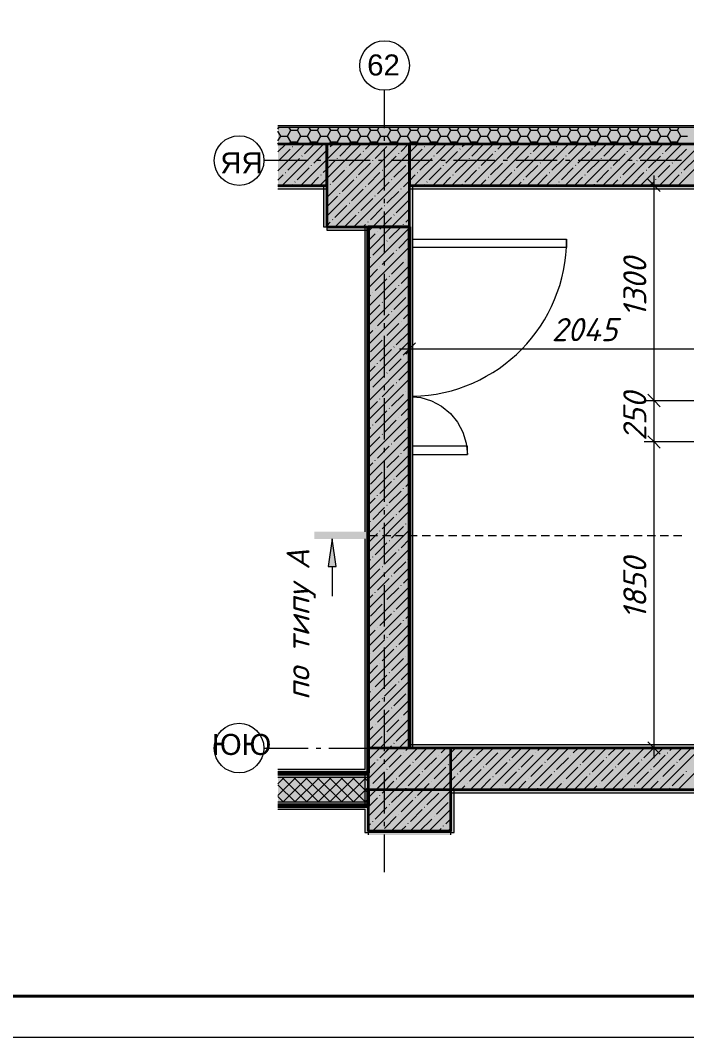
# Model space of a CAD drawing. Header units: millimetres. Extents: x -81576 to 1046824, y -248937 to 691537.
# Drawn here: x -43890 to -35833, y 605295 to 617590 of the extents above; entities that cross this region are included whole.
import ezdxf

# ---------------------------------------------------------------- set-up
doc = ezdxf.new("R2010")
doc.units = ezdxf.units.MM
doc.layers.add('PDF _Геометрия', color=7, linetype='Continuous', true_color=0x1d1d1d)
doc.layers.add('PDF _Сплошная заливка', color=7, linetype='Continuous', true_color=0xffffff)
doc.layers.add('PDF _Текст', color=7, linetype='Continuous')
doc.styles.add('PDF ArialMT', font='arial.ttf')
doc.styles.add('PDF ISOCPEUR Italic', font='isocpeui.ttf')

msp = doc.modelspace()

# ---------------------------------------------------------------- hatches: boundary and pattern name
at = {"layer": 'PDF _Сплошная заливка', "true_color": 0x636466, "transparency": 33554559}
for points in [[(-40775.3, 616099.3), (-23681.3, 616099.3), (-23681.5, 616299.3), (-40775.3, 616299.3), (-40775.3, 616115.8)], [(-26949.5, 616095.3), (-23685.3, 616095.3), (-23685.3, 616099.3), (-40775.3, 616099.3), (-40775.3, 616095.3), (-27185.3, 616095.3)], [(-39685.3, 615094.6), (-39185.3, 615094.6), (-39185.3, 616094.6), (-40185.3, 616094.6), (-40185.3, 615094.6)], [(-39145.6, 608834.6), (-39145.3, 608834.6), (-39145.3, 615554.6), (-39185.3, 615554.6), (-39185.3, 608834.6)], [(-39685.3, 608494.6), (-39185.3, 608794.6), (-39185.3, 615094.6), (-39685.3, 615094.6), (-39685.3, 611322)], [(-39708.3, 611322), (-39685.3, 611322), (-39685.3, 611408.7), (-40335.3, 611408.7), (-40335.3, 611322), (-39725.3, 611322)], [(-39185.3, 607794.6), (-38685.3, 607794.6), (-38685.3, 608294.6), (-39185.3, 608294.6), (-39185.3, 608794.6), (-39685.3, 608494.6), (-39685.3, 607794.6)], [(-24685.3, 608794.6), (-24185.3, 608794.6), (-24185.3, 608834.6), (-39185.3, 608834.6), (-39185.3, 608794.6), (-26949.5, 608794.6)], [(-31558.1, 608294.6), (-24685.3, 608294.6), (-24685.3, 608794.6), (-39185.3, 608794.6), (-39185.3, 608294.6), (-36166.7, 608294.6)], [(-39725.3, 608444.6), (-39685.3, 608444.6), (-39685.3, 608469.6), (-40775.3, 608469.6), (-40775.3, 608444.6)], [(-24685.3, 608254.6), (-24685.3, 608294.6), (-38685.3, 608294.6), (-38685.3, 608254.6), (-26949.5, 608254.6)], [(-39685.3, 608119.6), (-39685.3, 608144.6), (-40775.3, 608144.6), (-40775.3, 608119.6), (-39725.3, 608119.6)], [(-39685.3, 608094.6), (-39685.3, 608119.6), (-40775.3, 608119.6), (-40775.3, 608094.6), (-39725.3, 608094.6)], [(-39185.3, 607746), (-38685.3, 607746), (-38685.3, 607774.6), (-39685.3, 607774.6), (-39685.3, 607746)]]:
    msp.add_hatch(color=251, dxfattribs=at).paths.add_polyline_path(points)
h = msp.add_hatch(color=251, dxfattribs=at)
h.paths.add_polyline_path([(-24224, 615554.6), (-24185.3, 615554.6), (-24185.3, 615594.6), (-27785.3, 615594.6), (-27785.3, 615554.6), (-24225.3, 615554.6)], flags=0)
h.paths.add_polyline_path([(-39185.3, 615554.6), (-28341.8, 615554.6), (-28360.4, 615594.6), (-39185.3, 615594.6)], flags=0)
h = msp.add_hatch(color=251, dxfattribs=at)
h.paths.add_polyline_path([(-39685.3, 607774.6), (-39685.3, 608094.6), (-39725.3, 608094.6), (-39725.3, 607774.6)], flags=0)
h.paths.add_polyline_path([(-39685.3, 608494.6), (-39685.3, 611322), (-39725.3, 611322), (-39725.3, 608494.6)], flags=0)
h.paths.add_polyline_path([(-39685.3, 611408.7), (-39685.3, 615094.6), (-39725.3, 615094.6), (-39725.3, 611408.7), (-39707.8, 611408.7)], flags=0)

# ---------------------------------------------------------------- linework, layer by layer
at = {"layer": 'PDF _Геометрия', "color": 7, "lineweight": 20}
msp.add_lwpolyline([(38489.1, 689395.2), (38489.1, 605295.1), (-80411, 605295.1), (-80411, 689395.2)], close=True, dxfattribs=at)
at = {"layer": 'PDF _Геометрия', "color": 7, "lineweight": 40}
msp.add_lwpolyline([(37989.1, 688895.2), (37989.1, 605795.1), (-78411, 605795.1), (-78411, 688895.2)], close=True, dxfattribs=at)
at = {"layer": 'PDF _Геометрия', "color": 7, "lineweight": 9}
for points in [[(-39485.3, 616287), (-39485.3, 616744.5)], [(-39485.3, 616134.1), (-39485.3, 616187)], [(-40775.3, 616099.3), (-23685.3, 616099.3), (-23681.3, 616099.3), (-23681.3, 611408.7)], [(-40775.3, 616095.3), (-23685.3, 616095.3), (-23685.3, 611408.7)], [(-39485.3, 615534.1), (-39485.3, 616034.1)], [(-40411.3, 615895.3), (-40945.8, 615895.3)], [(-40258.4, 615895.3), (-40311.3, 615895.3)], [(-39658.4, 615895.3), (-40158.4, 615895.3)], [(-39505.5, 615895.3), (-39558.4, 615895.3)], [(-38905.5, 615895.3), (-39405.5, 615895.3)], [(-38752.6, 615895.3), (-38805.5, 615895.3)], [(-38152.6, 615895.3), (-38652.6, 615895.3)], [(-37999.6, 615895.3), (-38052.6, 615895.3)], [(-37399.6, 615895.3), (-37899.6, 615895.3)], [(-37246.7, 615895.3), (-37299.6, 615895.3)], [(-36646.7, 615895.3), (-37146.7, 615895.3)], [(-36493.8, 615895.3), (-36546.7, 615895.3)], [(-35893.8, 615895.3), (-36393.8, 615895.3)], [(-36227.5, 608674.6), (-36227.5, 612495.3), (-36227.5, 612995.3), (-36227.5, 615714.6)], [(-36333.6, 615594.6), (-36227.5, 615594.6), (-36107.5, 615594.6)], [(-39485.3, 615381.2), (-39485.3, 615434.1)], [(-39485.3, 614781.2), (-39485.3, 615281.2)], [(-39485.3, 614628.3), (-39485.3, 614681.2)], [(-39485.3, 614028.3), (-39485.3, 614528.3)], [(-39485.3, 613875.4), (-39485.3, 613928.3)], [(-39485.3, 613275.4), (-39485.3, 613775.4)], [(-39185.3, 613725.6), (-39185.3, 613619.5), (-39185.3, 613499.5)], [(-36347.5, 612995.3), (-36227.5, 612995.3), (-35095.3, 612995.3), (-35095.3, 613619.5), (-35095.3, 613739.5)], [(-39305.3, 613619.5), (-35095.3, 613619.5), (-27165.3, 613619.5), (-24065.3, 613619.5)], [(-39485.3, 613122.4), (-39485.3, 613175.4)], [(-39145.3, 613040.6), (-39048.8, 613031.1), (-38917.4, 612991.3), (-38796.4, 612926.6), (-38690.4, 612839.6), (-38603.3, 612733.5), (-38538.6, 612612.5), (-38498.8, 612481.1), (-38485.3, 612344.6)], [(-39485.3, 612522.4), (-39485.3, 613022.4)], [(-39485.3, 612369.5), (-39485.3, 612422.4)], [(-35095.3, 612495.3), (-36227.5, 612495.3), (-36347.5, 612495.3)], [(-39485.3, 611769.5), (-39485.3, 612269.5)], [(-39485.3, 611616.6), (-39485.3, 611669.5)], [(-39485.3, 611016.6), (-39485.3, 611516.6)], [(-40119.5, 610988.4), (-40119.5, 610632.1)], [(-39485.3, 610863.7), (-39485.3, 610916.6)], [(-39485.3, 610263.7), (-39485.3, 610763.7)], [(-39485.3, 610110.8), (-39485.3, 610163.7)], [(-39485.3, 609510.8), (-39485.3, 610010.8)], [(-39485.3, 609357.9), (-39485.3, 609410.8)], [(-39485.3, 608757.9), (-39485.3, 609257.9)], [(-40945.8, 608794.6), (-40411.3, 608794.6)], [(-40311.3, 608794.6), (-40258.4, 608794.6)], [(-40158.4, 608794.6), (-39658.4, 608794.6)], [(-39558.4, 608794.6), (-39505.5, 608794.6)], [(-39405.5, 608794.6), (-38905.5, 608794.6)], [(-38805.5, 608794.6), (-38752.6, 608794.6)], [(-38652.6, 608794.6), (-38152.6, 608794.6)], [(-38052.6, 608794.6), (-37999.6, 608794.6)], [(-37899.6, 608794.6), (-37399.6, 608794.6)], [(-37299.6, 608794.6), (-37246.7, 608794.6)], [(-37146.7, 608794.6), (-36646.7, 608794.6)], [(-36546.7, 608794.6), (-36493.8, 608794.6)], [(-36393.8, 608794.6), (-35893.8, 608794.6)], [(-36333.6, 608794.6), (-36227.5, 608794.6), (-36107.5, 608794.6)], [(-39485.3, 608604.9), (-39485.3, 608657.9)], [(-40775.3, 608469.6), (-39685.3, 608469.6), (-39685.3, 608494.6)], [(-39485.3, 608004.9), (-39485.3, 608504.9)], [(-40775.3, 608444.6), (-39685.3, 608444.6), (-39685.3, 608469.6)], [(-39685.3, 608294.6), (-39685.3, 608444.6)], [(-40775.3, 608144.6), (-39685.3, 608144.6)], [(-40775.3, 608119.6), (-39685.3, 608119.6)], [(-39485.3, 607852), (-39485.3, 607904.9)], [(-39485.3, 607294.5), (-39485.3, 607752)]]:
    msp.add_lwpolyline(points, dxfattribs=at)
at = {"layer": 'PDF _Геометрия', "color": 7, "lineweight": 15}
for points in [[(-23465.3, 611408.7), (-23465.3, 616315.3), (-23481.3, 616315.3), (-23681.3, 616315.3), (-23685.3, 616315.3), (-40775.3, 616315.3)], [(-40775.3, 616299.3), (-23685.3, 616299.3), (-23681.3, 616299.3), (-23481.3, 616299.3), (-23481.3, 611408.7)], [(-40775.3, 615555.3), (-40185.3, 615555.3), (-40185.3, 615595.3), (-40775.3, 615595.3)], [(-27785.3, 615554.6), (-24185.3, 615554.6), (-24185.3, 615594.6), (-39185.3, 615594.6), (-39185.3, 615554.6), (-28341.8, 615554.6)], [(-39185.3, 608794.6), (-39145.3, 608794.6), (-39145.3, 615594.6), (-39185.3, 615594.6), (-39185.3, 615094.6)], [(-39685.3, 615094.6), (-39725.3, 615094.6), (-39725.3, 611408.7)], [(-39145.3, 614944.6), (-37285.3, 614944.6), (-37285.3, 614844.6), (-39145.3, 614844.6)], [(-39145.3, 612344.6), (-38485.3, 612344.6), (-38485.3, 612444.6), (-39145.3, 612444.6)], [(-39725.3, 611322), (-39725.3, 608534.6), (-40775.3, 608534.6)], [(-40775.3, 608494.6), (-39725.3, 608494.6), (-39725.3, 608094.6), (-40775.3, 608094.6)], [(-40775.3, 608054.6), (-39725.3, 608054.6), (-39725.3, 607774.6), (-39685.3, 607774.6), (-39685.3, 608294.6)], [(-38685.3, 607746), (-38685.3, 607774.6), (-39685.3, 607774.6), (-39685.3, 607746)]]:
    msp.add_lwpolyline(points, dxfattribs=at)
at = {"layer": 'PDF _Геометрия', "color": 250, "lineweight": 9, "true_color": 0x2c2c2c}
for points in [[(-40775.3, 616274.2), (-40760.8, 616299.3)], [(-40742.2, 616191.9), (-40775.3, 616249.3)], [(-40661.5, 616191.9), (-40621.2, 616261.8)], [(-40621.2, 616261.7), (-40642.9, 616299.3)], [(-40621.2, 616261.7), (-40540.5, 616261.7)], [(-40540.6, 616261.8), (-40518.9, 616299.3)], [(-40500.3, 616191.9), (-40540.6, 616261.7)], [(-40419.6, 616191.9), (-40379.3, 616261.8)], [(-40379.3, 616261.7), (-40401, 616299.3)], [(-40379.2, 616261.7), (-40298.6, 616261.7)], [(-40258.3, 616191.9), (-40298.7, 616261.7)], [(-40298.6, 616261.8), (-40277, 616299.3)], [(-40177.7, 616191.9), (-40137.3, 616261.8)], [(-40137.4, 616261.7), (-40159, 616299.3)], [(-40137.3, 616261.7), (-40056.7, 616261.7)], [(-40056.7, 616261.8), (-40035, 616299.3)], [(-40016.4, 616191.9), (-40056.7, 616261.7)], [(-39935.7, 616191.9), (-39895.4, 616261.8)], [(-39895.4, 616261.7), (-39917.1, 616299.3)], [(-39895.4, 616261.7), (-39814.7, 616261.7)], [(-39774.5, 616191.9), (-39814.8, 616261.7)], [(-39814.7, 616261.8), (-39793.1, 616299.3)], [(-39693.8, 616191.9), (-39653.5, 616261.8)], [(-39653.5, 616261.7), (-39675.2, 616299.3)], [(-39653.4, 616261.7), (-39572.8, 616261.7)], [(-39572.8, 616261.8), (-39551.2, 616299.3)], [(-39532.5, 616191.9), (-39572.8, 616261.7)], [(-39451.8, 616191.9), (-39411.5, 616261.8)], [(-39411.6, 616261.7), (-39433.2, 616299.3)], [(-39411.5, 616261.7), (-39330.9, 616261.7)], [(-39330.9, 616261.8), (-39309.2, 616299.3)], [(-39290.6, 616191.9), (-39330.9, 616261.7)], [(-39209.9, 616191.9), (-39169.6, 616261.8)], [(-39169.6, 616261.7), (-39191.3, 616299.3)], [(-39169.6, 616261.7), (-39088.9, 616261.7)], [(-39048.7, 616191.9), (-39089, 616261.7)], [(-39088.9, 616261.8), (-39067.3, 616299.3)], [(-38968, 616191.9), (-38927.7, 616261.8)], [(-38927.7, 616261.7), (-38949.4, 616299.3)], [(-38927.6, 616261.7), (-38847, 616261.7)], [(-38847, 616261.8), (-38825.3, 616299.3)], [(-38806.7, 616191.9), (-38847, 616261.7)], [(-38726, 616191.9), (-38685.7, 616261.8)], [(-38685.8, 616261.7), (-38707.4, 616299.3)], [(-38685.7, 616261.7), (-38605.1, 616261.7)], [(-38605.1, 616261.8), (-38583.4, 616299.3)], [(-38564.8, 616191.9), (-38605.1, 616261.7)], [(-38484.1, 616191.9), (-38443.8, 616261.8)], [(-38443.8, 616261.7), (-38465.5, 616299.3)], [(-38443.8, 616261.7), (-38363.1, 616261.7)], [(-38322.9, 616191.9), (-38363.2, 616261.7)], [(-38363.1, 616261.8), (-38341.5, 616299.3)], [(-38242.2, 616191.9), (-38201.8, 616261.8)], [(-38201.9, 616261.7), (-38223.6, 616299.3)], [(-38201.8, 616261.7), (-38121.2, 616261.7)], [(-38121.2, 616261.8), (-38099.5, 616299.3)], [(-38080.9, 616191.9), (-38121.2, 616261.7)], [(-38000.2, 616191.9), (-37959.9, 616261.8)], [(-37959.9, 616261.7), (-37981.6, 616299.3)], [(-37959.9, 616261.7), (-37879.3, 616261.7)], [(-37879.3, 616261.8), (-37857.6, 616299.3)], [(-37839, 616191.9), (-37879.3, 616261.7)], [(-37758.3, 616191.9), (-37718, 616261.8)], [(-37718, 616261.7), (-37739.7, 616299.3)], [(-37718, 616261.7), (-37637.3, 616261.7)], [(-37597, 616191.9), (-37637.4, 616261.7)], [(-37637.3, 616261.8), (-37615.7, 616299.3)], [(-37516.4, 616191.9), (-37476, 616261.8)], [(-37476.1, 616261.7), (-37497.8, 616299.3)], [(-37476, 616261.7), (-37395.4, 616261.7)], [(-37395.4, 616261.8), (-37373.7, 616299.3)], [(-37355.1, 616191.9), (-37395.4, 616261.7)], [(-37274.4, 616191.9), (-37234.1, 616261.8)], [(-37234.1, 616261.7), (-37255.8, 616299.3)], [(-37234.1, 616261.7), (-37153.4, 616261.7)], [(-37153.5, 616261.8), (-37131.8, 616299.3)], [(-37113.2, 616191.9), (-37153.5, 616261.7)], [(-37032.5, 616191.9), (-36992.2, 616261.8)], [(-36992.2, 616261.7), (-37013.9, 616299.3)], [(-36992.2, 616261.7), (-36911.5, 616261.7)], [(-36871.2, 616191.9), (-36911.6, 616261.7)], [(-36911.5, 616261.8), (-36889.9, 616299.3)], [(-36790.6, 616191.9), (-36750.2, 616261.8)], [(-36750.3, 616261.7), (-36772, 616299.3)], [(-36750.2, 616261.7), (-36669.6, 616261.7)], [(-36669.6, 616261.8), (-36647.9, 616299.3)], [(-36629.3, 616191.9), (-36669.6, 616261.7)], [(-36548.6, 616191.9), (-36508.3, 616261.8)], [(-36508.3, 616261.7), (-36530, 616299.3)], [(-36508.3, 616261.7), (-36427.6, 616261.7)], [(-36427.7, 616261.8), (-36406, 616299.3)], [(-36387.4, 616191.9), (-36427.7, 616261.7)], [(-36306.7, 616191.9), (-36266.4, 616261.8)], [(-36266.4, 616261.7), (-36288.1, 616299.3)], [(-36266.4, 616261.7), (-36185.7, 616261.7)], [(-36145.4, 616191.9), (-36185.8, 616261.7)], [(-36185.7, 616261.8), (-36164.1, 616299.3)], [(-36064.8, 616191.9), (-36024.4, 616261.8)], [(-36024.5, 616261.7), (-36046.1, 616299.3)], [(-36024.4, 616261.7), (-35943.8, 616261.7)], [(-35943.8, 616261.8), (-35922.1, 616299.3)], [(-35903.5, 616191.9), (-35943.8, 616261.7)], [(-40775.3, 616134.5), (-40742.2, 616191.9)], [(-40769.4, 616099.3), (-40775.3, 616109.6)], [(-40742.2, 616191.9), (-40661.5, 616191.9)], [(-40621.2, 616122), (-40661.6, 616191.9)], [(-40634.4, 616099.3), (-40621.2, 616122.1)], [(-40621.2, 616122), (-40540.5, 616122)], [(-40540.6, 616122.1), (-40500.2, 616191.9)], [(-40527.4, 616099.3), (-40540.6, 616122)], [(-40500.2, 616191.9), (-40419.6, 616191.9)], [(-40379.3, 616122), (-40419.6, 616191.9)], [(-40392.4, 616099.3), (-40379.3, 616122.1)], [(-40379.2, 616122), (-40298.6, 616122)], [(-40285.5, 616099.3), (-40298.7, 616122)], [(-40298.6, 616122.1), (-40258.3, 616191.9)], [(-40258.3, 616191.9), (-40177.6, 616191.9)], [(-40137.4, 616122), (-40177.7, 616191.9)], [(-40150.5, 616099.3), (-40137.3, 616122.1)], [(-40137.3, 616122), (-40056.7, 616122)], [(-40056.7, 616122.1), (-40016.4, 616191.9)], [(-40043.6, 616099.3), (-40056.7, 616122)], [(-40016.3, 616191.9), (-39935.7, 616191.9)], [(-39895.4, 616122), (-39935.8, 616191.9)], [(-39908.6, 616099.3), (-39895.4, 616122.1)], [(-39895.4, 616122), (-39814.7, 616122)], [(-39801.6, 616099.3), (-39814.8, 616122)], [(-39814.7, 616122.1), (-39774.4, 616191.9)], [(-39774.4, 616191.9), (-39693.8, 616191.9)], [(-39653.5, 616122), (-39693.8, 616191.9)], [(-39666.6, 616099.3), (-39653.5, 616122.1)], [(-39653.4, 616122), (-39572.8, 616122)], [(-39572.8, 616122.1), (-39532.5, 616191.9)], [(-39559.7, 616099.3), (-39572.8, 616122)], [(-39532.5, 616191.9), (-39451.8, 616191.9)], [(-39411.6, 616122), (-39451.9, 616191.9)], [(-39424.7, 616099.3), (-39411.5, 616122.1)], [(-39411.5, 616122), (-39330.9, 616122)], [(-39330.9, 616122.1), (-39290.6, 616191.9)], [(-39317.8, 616099.3), (-39330.9, 616122)], [(-39290.5, 616191.9), (-39209.9, 616191.9)], [(-39169.6, 616122), (-39209.9, 616191.9)], [(-39182.8, 616099.3), (-39169.6, 616122.1)], [(-39169.6, 616122), (-39088.9, 616122)], [(-39075.8, 616099.3), (-39089, 616122)], [(-39088.9, 616122.1), (-39048.6, 616191.9)], [(-39048.6, 616191.9), (-38968, 616191.9)], [(-38927.7, 616122), (-38968, 616191.9)], [(-38940.8, 616099.3), (-38927.7, 616122.1)], [(-38927.6, 616122), (-38847, 616122)], [(-38847, 616122.1), (-38806.7, 616191.9)], [(-38833.9, 616099.3), (-38847, 616122)], [(-38806.7, 616191.9), (-38726, 616191.9)], [(-38685.8, 616122), (-38726.1, 616191.9)], [(-38698.9, 616099.3), (-38685.7, 616122.1)], [(-38685.7, 616122), (-38605.1, 616122)], [(-38605.1, 616122.1), (-38564.8, 616191.9)], [(-38592, 616099.3), (-38605.1, 616122)], [(-38564.7, 616191.9), (-38484.1, 616191.9)], [(-38443.8, 616122), (-38484.1, 616191.9)], [(-38456.9, 616099.3), (-38443.8, 616122.1)], [(-38443.8, 616122), (-38363.1, 616122)], [(-38350, 616099.3), (-38363.2, 616122)], [(-38363.1, 616122.1), (-38322.8, 616191.9)], [(-38322.8, 616191.9), (-38242.2, 616191.9)], [(-38201.9, 616122), (-38242.2, 616191.9)], [(-38215, 616099.3), (-38201.8, 616122.1)], [(-38201.8, 616122), (-38121.2, 616122)], [(-38121.2, 616122.1), (-38080.9, 616191.9)], [(-38108.1, 616099.3), (-38121.2, 616122)], [(-38080.9, 616191.9), (-38000.2, 616191.9)], [(-37959.9, 616122), (-38000.3, 616191.9)], [(-37973.1, 616099.3), (-37959.9, 616122.1)], [(-37959.9, 616122), (-37879.3, 616122)], [(-37879.3, 616122.1), (-37838.9, 616191.9)], [(-37866.2, 616099.3), (-37879.3, 616122)], [(-37838.9, 616191.9), (-37758.3, 616191.9)], [(-37718, 616122), (-37758.3, 616191.9)], [(-37731.1, 616099.3), (-37718, 616122.1)], [(-37718, 616122), (-37637.3, 616122)], [(-37624.2, 616099.3), (-37637.4, 616122)], [(-37637.3, 616122.1), (-37597, 616191.9)], [(-37597, 616191.9), (-37516.3, 616191.9)], [(-37476.1, 616122), (-37516.4, 616191.9)], [(-37489.2, 616099.3), (-37476, 616122.1)], [(-37476, 616122), (-37395.4, 616122)], [(-37395.4, 616122.1), (-37355.1, 616191.9)], [(-37382.3, 616099.3), (-37395.4, 616122)], [(-37355.1, 616191.9), (-37274.4, 616191.9)], [(-37234.1, 616122), (-37274.5, 616191.9)], [(-37247.3, 616099.3), (-37234.1, 616122.1)], [(-37234.1, 616122), (-37153.4, 616122)], [(-37153.5, 616122.1), (-37113.1, 616191.9)], [(-37140.4, 616099.3), (-37153.5, 616122)], [(-37113.1, 616191.9), (-37032.5, 616191.9)], [(-36992.2, 616122), (-37032.5, 616191.9)], [(-37005.3, 616099.3), (-36992.2, 616122.1)], [(-36992.2, 616122), (-36911.5, 616122)], [(-36898.4, 616099.3), (-36911.6, 616122)], [(-36911.5, 616122.1), (-36871.2, 616191.9)], [(-36871.2, 616191.9), (-36790.5, 616191.9)], [(-36750.3, 616122), (-36790.6, 616191.9)], [(-36763.4, 616099.3), (-36750.2, 616122.1)], [(-36750.2, 616122), (-36669.6, 616122)], [(-36669.6, 616122.1), (-36629.3, 616191.9)], [(-36656.5, 616099.3), (-36669.6, 616122)], [(-36629.3, 616191.9), (-36548.6, 616191.9)], [(-36508.3, 616122), (-36548.7, 616191.9)], [(-36521.5, 616099.3), (-36508.3, 616122.1)], [(-36508.3, 616122), (-36427.6, 616122)], [(-36427.7, 616122.1), (-36387.3, 616191.9)], [(-36414.5, 616099.3), (-36427.7, 616122)], [(-36387.3, 616191.9), (-36306.7, 616191.9)], [(-36266.4, 616122), (-36306.7, 616191.9)], [(-36279.5, 616099.3), (-36266.4, 616122.1)], [(-36266.4, 616122), (-36185.7, 616122)], [(-36172.6, 616099.3), (-36185.8, 616122)], [(-36185.7, 616122.1), (-36145.4, 616191.9)], [(-36145.4, 616191.9), (-36064.7, 616191.9)], [(-36024.5, 616122), (-36064.8, 616191.9)], [(-36037.6, 616099.3), (-36024.4, 616122.1)], [(-36024.4, 616122), (-35943.8, 616122)], [(-35943.8, 616122.1), (-35903.5, 616191.9)], [(-35930.7, 616099.3), (-35943.8, 616122)], [(-35903.4, 616191.9), (-35822.8, 616191.9)], [(-40775.3, 616001.1), (-40681.1, 616095.3)], [(-40775.3, 615773), (-40453, 616095.3)], [(-40769.8, 615892.6), (-40627.2, 616035.2)], [(-40724.9, 615595.3), (-40224.9, 616095.3)], [(-40598.7, 616063.7), (-40596.3, 616066.1)], [(-40570.2, 616092.2), (-40567.1, 616095.3)], [(-40496.8, 615595.3), (-40185.3, 615906.8), (-39997.5, 616094.6)], [(-40456.1, 615978.1), (-40339, 616095.3)], [(-40342.1, 615864.1), (-40199.5, 616006.7)], [(-40268.7, 615595.3), (-40185.3, 615678.7), (-39769.4, 616094.6)], [(-40185.3, 615450.6), (-39541.3, 616094.6)], [(-40185.3, 615222.5), (-39313.2, 616094.6)], [(-40171, 616035.2), (-40168.6, 616037.5)], [(-40142.5, 616063.7), (-40111.6, 616094.6)], [(-40085.1, 615094.6), (-39185.3, 615994.4), (-39085.1, 616094.6)], [(-40028.4, 615949.6), (-39885.9, 616092.2)], [(-39914.4, 615835.6), (-39771.8, 615978.1)], [(-39857, 615094.6), (-39185.3, 615766.3), (-38857, 616094.6)], [(-39743.3, 616006.7), (-39740.9, 616009)], [(-39714.8, 616035.2), (-39655.4, 616094.6)], [(-39600.7, 615921.1), (-39458.2, 616063.7)], [(-39429.7, 616092.2), (-39427.3, 616094.6)], [(-39315.6, 615978.1), (-39313.3, 615980.5)], [(-39287.1, 616006.7), (-39199.2, 616094.6)], [(-39173.1, 615892.6), (-39030.5, 616035.2)], [(-39128.9, 615594.6), (-38628.9, 616094.6)], [(-39002, 616063.7), (-38999.6, 616066.1)], [(-38973.5, 616092.2), (-38971.1, 616094.6)], [(-38900.8, 615594.6), (-38400.8, 616094.6)], [(-38859.4, 615978.1), (-38743, 616094.6)], [(-38745.4, 615864.1), (-38602.8, 616006.7)], [(-38672.7, 615594.6), (-38172.7, 616094.6)], [(-38574.3, 616035.2), (-38571.9, 616037.5)], [(-38545.8, 616063.7), (-38514.9, 616094.6)], [(-38444.6, 615594.6), (-37944.6, 616094.6)], [(-38431.7, 615949.6), (-38289.2, 616092.2)], [(-38317.7, 615835.6), (-38175.1, 615978.1)], [(-38216.5, 615594.6), (-37716.6, 616094.6)], [(-38146.6, 616006.7), (-38144.3, 616009)], [(-38118.1, 616035.2), (-38058.7, 616094.6)], [(-38004.1, 615921.1), (-37861.5, 616063.7)], [(-37988.5, 615594.6), (-37488.5, 616094.6)], [(-37833, 616092.2), (-37830.6, 616094.6)], [(-37760.4, 615594.6), (-37260.4, 616094.6)], [(-37718.9, 615978.1), (-37716.6, 615980.5)], [(-37690.4, 616006.7), (-37602.5, 616094.6)], [(-37576.4, 615892.6), (-37433.8, 616035.2)], [(-37532.3, 615594.6), (-37032.3, 616094.6)], [(-37405.3, 616063.7), (-37402.9, 616066.1)], [(-37376.8, 616092.2), (-37374.4, 616094.6)], [(-37304.2, 615594.6), (-36804.2, 616094.6)], [(-37262.7, 615978.1), (-37146.3, 616094.6)], [(-37148.7, 615864.1), (-37006.1, 616006.7)], [(-37076.1, 615594.6), (-36576.1, 616094.6)], [(-36977.6, 616035.2), (-36975.2, 616037.5)], [(-36949.1, 616063.7), (-36918.2, 616094.6)], [(-36848, 615594.6), (-36348, 616094.6)], [(-36835.1, 615949.6), (-36692.5, 616092.2)], [(-36721, 615835.6), (-36578.4, 615978.1)], [(-36619.9, 615594.6), (-36119.9, 616094.6)], [(-36549.9, 616006.7), (-36547.6, 616009)], [(-36521.4, 616035.2), (-36462, 616094.6)], [(-36407.4, 615921.1), (-36264.8, 616063.7)], [(-36391.8, 615594.6), (-35891.8, 616094.6)], [(-36236.3, 616092.2), (-36233.9, 616094.6)], [(-36163.7, 615594.6), (-35663.7, 616094.6)], [(-36122.2, 615978.1), (-36119.9, 615980.5)], [(-36093.7, 616006.7), (-36005.8, 616094.6)], [(-35979.7, 615892.6), (-35837.1, 616035.2)], [(-35935.6, 615594.6), (-35435.6, 616094.6)], [(-40655.7, 615778.6), (-40513.1, 615921.1)], [(-40484.6, 615949.6), (-40482.3, 615952)], [(-40228, 615750), (-40185.3, 615792.7), (-40085.5, 615892.6)], [(-40056.9, 615921.1), (-40054.6, 615923.5)], [(-39800.3, 615721.5), (-39657.8, 615864.1)], [(-39629.3, 615892.6), (-39626.9, 615895)], [(-39486.7, 615807.1), (-39344.1, 615949.6)], [(-39201.6, 615864.1), (-39199.2, 615866.5)], [(-39059, 615778.6), (-38916.5, 615921.1)], [(-38887.9, 615949.6), (-38885.6, 615952)], [(-38631.3, 615750), (-38488.8, 615892.6)], [(-38460.3, 615921.1), (-38457.9, 615923.5)], [(-38203.6, 615721.5), (-38061.1, 615864.1)], [(-38032.6, 615892.6), (-38030.2, 615895)], [(-37890, 615807.1), (-37747.4, 615949.6)], [(-37604.9, 615864.1), (-37602.5, 615866.5)], [(-37462.3, 615778.6), (-37319.8, 615921.1)], [(-37291.3, 615949.6), (-37288.9, 615952)], [(-37034.6, 615750), (-36892.1, 615892.6)], [(-36863.6, 615921.1), (-36861.2, 615923.5)], [(-36607, 615721.5), (-36464.4, 615864.1)], [(-36435.9, 615892.6), (-36433.5, 615895)], [(-36293.3, 615807.1), (-36150.8, 615949.6)], [(-36008.2, 615864.1), (-36005.8, 615866.5)], [(-35865.6, 615778.6), (-35723.1, 615921.1)], [(-40684.2, 615750), (-40681.8, 615752.4)], [(-40541.7, 615664.5), (-40399.1, 615807.1)], [(-40370.6, 615835.6), (-40368.2, 615838)], [(-40114, 615636), (-39971.4, 615778.6)], [(-39942.9, 615807.1), (-39940.5, 615809.4)], [(-39686.3, 615607.5), (-39543.7, 615750)], [(-39515.2, 615778.6), (-39512.8, 615780.9)], [(-39372.7, 615693), (-39230.1, 615835.6)], [(-39087.5, 615750), (-39085.2, 615752.4)], [(-38945, 615664.5), (-38802.4, 615807.1)], [(-38773.9, 615835.6), (-38771.5, 615838)], [(-38517.3, 615636), (-38374.7, 615778.6)], [(-38346.2, 615807.1), (-38343.8, 615809.4)], [(-38089.6, 615607.5), (-37947, 615750)], [(-37918.5, 615778.6), (-37916.2, 615780.9)], [(-37776, 615693), (-37633.4, 615835.6)], [(-37490.8, 615750), (-37488.5, 615752.4)], [(-37348.3, 615664.5), (-37205.7, 615807.1)], [(-37177.2, 615835.6), (-37174.8, 615838)], [(-36920.6, 615636), (-36778, 615778.6)], [(-36749.5, 615807.1), (-36747.1, 615809.4)], [(-36492.9, 615607.5), (-36350.3, 615750)], [(-36321.8, 615778.6), (-36319.5, 615780.9)], [(-36179.3, 615693), (-36036.7, 615835.6)], [(-35894.1, 615750), (-35891.8, 615752.4)], [(-40775.3, 615658.9), (-40712.7, 615721.5)], [(-40570.2, 615636), (-40567.8, 615638.4)], [(-40382.8, 615595.3), (-40285, 615693)], [(-40256.5, 615721.5), (-40254.2, 615723.9)], [(-40142.5, 615607.5), (-40140.1, 615609.9)], [(-39999.9, 615522), (-39857.4, 615664.5)], [(-39828.8, 615693), (-39826.5, 615695.4)], [(-39572.2, 615493.4), (-39429.7, 615636)], [(-39401.2, 615664.5), (-39398.8, 615666.9)], [(-39258.6, 615579), (-39185.3, 615652.2), (-39116, 615721.5)], [(-38973.5, 615636), (-38971.1, 615638.4)], [(-38786.8, 615594.6), (-38688.4, 615693)], [(-38659.8, 615721.5), (-38657.5, 615723.9)], [(-38545.8, 615607.5), (-38543.4, 615609.9)], [(-38330.6, 615594.6), (-38260.7, 615664.5)], [(-38232.2, 615693), (-38229.8, 615695.4)], [(-37874.4, 615594.6), (-37833, 615636)], [(-37804.5, 615664.5), (-37802.1, 615666.9)], [(-37646.3, 615594.6), (-37519.3, 615721.5)], [(-37376.8, 615636), (-37374.4, 615638.4)], [(-37190.1, 615594.6), (-37091.7, 615693)], [(-37063.2, 615721.5), (-37060.8, 615723.9)], [(-36949.1, 615607.5), (-36946.7, 615609.9)], [(-36733.9, 615594.6), (-36664, 615664.5)], [(-36635.5, 615693), (-36633.1, 615695.4)], [(-36277.7, 615594.6), (-36236.3, 615636)], [(-36207.8, 615664.5), (-36205.4, 615666.9)], [(-36049.6, 615594.6), (-35922.7, 615721.5)], [(-40610.9, 615595.3), (-40598.7, 615607.5)], [(-40185.3, 615564.6), (-40171, 615579)], [(-40028.4, 615493.4), (-40026.1, 615495.8)], [(-39885.9, 615407.9), (-39743.3, 615550.5)], [(-39714.8, 615579), (-39712.4, 615581.3)], [(-39685.3, 615038.2), (-39628.9, 615094.6), (-39185.3, 615538.2)], [(-39458.2, 615379.4), (-39315.6, 615522)], [(-39287.1, 615550.5), (-39284.7, 615552.8)], [(-39014.9, 615594.6), (-39002, 615607.5)], [(-37418.2, 615594.6), (-37405.3, 615607.5)], [(-40185.3, 615336.5), (-40056.9, 615464.9)], [(-39914.4, 615379.4), (-39912, 615381.8)], [(-39771.8, 615293.9), (-39629.3, 615436.4)], [(-39600.7, 615464.9), (-39598.4, 615467.3)], [(-39344.1, 615265.3), (-39201.6, 615407.9)], [(-40085.5, 615208.3), (-39942.9, 615350.9)], [(-39800.3, 615265.3), (-39798, 615267.7)], [(-39685.3, 614810.1), (-39400.8, 615094.6), (-39185.3, 615310.1)], [(-39657.8, 615179.8), (-39515.2, 615322.4)], [(-39486.7, 615350.9), (-39484.3, 615353.2)], [(-40185.3, 615108.4), (-40142.5, 615151.3)], [(-40114, 615179.8), (-40111.6, 615182.2)], [(-39971.1, 615094.6), (-39828.8, 615236.8)], [(-39743, 615094.6), (-39714.8, 615122.8)], [(-39686.3, 615151.3), (-39683.9, 615153.7)], [(-39543.7, 615065.8), (-39514.9, 615094.6), (-39401.2, 615208.3)], [(-39372.7, 615236.8), (-39370.3, 615239.2)], [(-39258.6, 615122.8), (-39256.2, 615125.1)], [(-39230.1, 615151.3), (-39185.3, 615196.1)], [(-39685.3, 614582), (-39185.3, 615082)], [(-39685.3, 614924.2), (-39600.7, 615008.7)], [(-39572.2, 615037.2), (-39569.9, 615039.6)], [(-39429.7, 614951.7), (-39287.1, 615094.3)], [(-39629.3, 614752.1), (-39486.7, 614894.7)], [(-39458.2, 614923.2), (-39455.8, 614925.6)], [(-39315.6, 614837.7), (-39185.3, 614968)], [(-39685.3, 614353.9), (-39185.3, 614853.9)], [(-39515.2, 614638.1), (-39372.7, 614780.6)], [(-39344.1, 614809.1), (-39341.8, 614811.5)], [(-39685.3, 614125.8), (-39185.3, 614625.8)], [(-39657.8, 614723.6), (-39655.4, 614726)], [(-39401.2, 614524), (-39258.6, 614666.6)], [(-39230.1, 614695.1), (-39227.7, 614697.5)], [(-39201.6, 614723.6), (-39185.3, 614739.9)], [(-39685.3, 614468), (-39572.2, 614581)], [(-39543.7, 614609.6), (-39541.4, 614611.9)], [(-39287.1, 614410), (-39185.3, 614511.8)], [(-39685.3, 613897.7), (-39185.3, 614397.7)], [(-39600.7, 614324.4), (-39458.2, 614467)], [(-39429.7, 614495.5), (-39427.3, 614497.9)], [(-39315.6, 614381.5), (-39313.3, 614383.8)], [(-39685.3, 614239.9), (-39657.8, 614267.4)], [(-39629.3, 614295.9), (-39626.9, 614298.3)], [(-39486.7, 614210.4), (-39344.1, 614352.9)], [(-39201.6, 614267.4), (-39199.2, 614269.8)], [(-39685.3, 613669.6), (-39185.3, 614169.6)], [(-39685.3, 614011.8), (-39543.7, 614153.4)], [(-39515.2, 614181.9), (-39512.8, 614184.2)], [(-39372.7, 614096.3), (-39230.1, 614238.9)], [(-39572.2, 613896.7), (-39429.7, 614039.3)], [(-39401.2, 614067.8), (-39398.8, 614070.2)], [(-39258.6, 613982.3), (-39185.3, 614055.6)], [(-39685.3, 613441.5), (-39185.3, 613941.5)], [(-39458.2, 613782.7), (-39315.6, 613925.3)], [(-39287.1, 613953.8), (-39284.7, 613956.1)], [(-39685.3, 613783.7), (-39629.3, 613839.7)], [(-39600.7, 613868.2), (-39598.4, 613870.6)], [(-39344.1, 613668.6), (-39201.6, 613811.2)], [(-39685.3, 613213.4), (-39185.3, 613713.4)], [(-39657.8, 613583.1), (-39515.2, 613725.7)], [(-39486.7, 613754.2), (-39484.3, 613756.6)], [(-39372.7, 613640.1), (-39370.3, 613642.5)], [(-39685.3, 613555.6), (-39683.9, 613557)], [(-39543.7, 613469.1), (-39401.2, 613611.6)], [(-39258.6, 613526.1), (-39256.2, 613528.5)], [(-39230.1, 613554.6), (-39185.3, 613599.4)], [(-39685.3, 612985.3), (-39185.3, 613485.3)], [(-39685.3, 613327.5), (-39600.7, 613412)], [(-39572.2, 613440.6), (-39569.9, 613442.9)], [(-39429.7, 613355), (-39287.1, 613497.6)], [(-39629.3, 613155.4), (-39486.7, 613298)], [(-39458.2, 613326.5), (-39455.8, 613328.9)], [(-39315.6, 613241), (-39185.3, 613371.3)], [(-39685.3, 612757.2), (-39185.3, 613257.2)], [(-39515.2, 613041.4), (-39372.7, 613183.9)], [(-39344.1, 613212.5), (-39341.8, 613214.8)], [(-39685.3, 612529.1), (-39185.3, 613029.1)], [(-39657.8, 613126.9), (-39655.4, 613129.3)], [(-39401.2, 612927.3), (-39258.6, 613069.9)], [(-39230.1, 613098.4), (-39227.7, 613100.8)], [(-39201.6, 613126.9), (-39185.3, 613143.2)], [(-39685.3, 612871.3), (-39572.2, 612984.4)], [(-39543.7, 613012.9), (-39541.4, 613015.2)], [(-39287.1, 612813.3), (-39185.3, 612915.1)], [(-39685.3, 612301), (-39185.3, 612801)], [(-39600.7, 612727.7), (-39458.2, 612870.3)], [(-39429.7, 612898.8), (-39427.3, 612901.2)], [(-39315.6, 612784.8), (-39313.3, 612787.1)], [(-39685.3, 612643.2), (-39657.8, 612670.7)], [(-39629.3, 612699.2), (-39626.9, 612701.6)], [(-39486.7, 612613.7), (-39344.1, 612756.3)], [(-39201.6, 612670.7), (-39199.2, 612673.1)], [(-39685.3, 612072.9), (-39185.3, 612572.9)], [(-39685.3, 612415.1), (-39543.7, 612556.7)], [(-39515.2, 612585.2), (-39512.8, 612587.6)], [(-39372.7, 612499.6), (-39230.1, 612642.2)], [(-39572.2, 612300.1), (-39429.7, 612442.6)], [(-39401.2, 612471.1), (-39398.8, 612473.5)], [(-39258.6, 612385.6), (-39185.3, 612458.9)], [(-39685.3, 611844.8), (-39185.3, 612344.8)], [(-39458.2, 612186), (-39315.6, 612328.6)], [(-39287.1, 612357.1), (-39284.7, 612359.5)], [(-39685.3, 612187), (-39629.3, 612243)], [(-39600.7, 612271.5), (-39598.4, 612273.9)], [(-39344.1, 612072), (-39201.6, 612214.5)], [(-39685.3, 611616.7), (-39185.3, 612116.7)], [(-39657.8, 611986.4), (-39515.2, 612129)], [(-39486.7, 612157.5), (-39484.3, 612159.9)], [(-39372.7, 612043.4), (-39370.3, 612045.8)], [(-39685.3, 611958.9), (-39683.9, 611960.3)], [(-39543.7, 611872.4), (-39401.2, 612014.9)], [(-39258.6, 611929.4), (-39256.2, 611931.8)], [(-39230.1, 611957.9), (-39185.3, 612002.7)], [(-39685.3, 611388.6), (-39185.3, 611888.6)], [(-39685.3, 611730.8), (-39600.7, 611815.3)], [(-39572.2, 611843.9), (-39569.9, 611846.2)], [(-39429.7, 611758.3), (-39287.1, 611900.9)], [(-39629.3, 611558.7), (-39486.7, 611701.3)], [(-39458.2, 611729.8), (-39455.8, 611732.2)], [(-39315.6, 611644.3), (-39185.3, 611774.6)], [(-39685.3, 611160.5), (-39185.3, 611660.5)], [(-39515.2, 611444.7), (-39372.7, 611587.2)], [(-39344.1, 611615.8), (-39341.8, 611618.1)], [(-39685.3, 610932.4), (-39185.3, 611432.4)], [(-39657.8, 611530.2), (-39655.4, 611532.6)], [(-39401.2, 611330.6), (-39258.6, 611473.2)], [(-39230.1, 611501.7), (-39227.7, 611504.1)], [(-39201.6, 611530.2), (-39185.3, 611546.5)], [(-39685.3, 611274.6), (-39572.2, 611387.7)], [(-39543.7, 611416.2), (-39541.4, 611418.5)], [(-39287.1, 611216.6), (-39185.3, 611318.4)], [(-39685.3, 610704.3), (-39185.3, 611204.3)], [(-39600.7, 611131.1), (-39458.2, 611273.6)], [(-39429.7, 611302.1), (-39427.3, 611304.5)], [(-39315.6, 611188.1), (-39313.3, 611190.4)], [(-39685.3, 611046.5), (-39657.8, 611074)], [(-39629.3, 611102.5), (-39626.9, 611104.9)], [(-39486.7, 611017), (-39344.1, 611159.6)], [(-39201.6, 611074), (-39199.2, 611076.4)], [(-39685.3, 610476.2), (-39185.3, 610976.2)], [(-39685.3, 610818.4), (-39543.7, 610960)], [(-39515.2, 610988.5), (-39512.8, 610990.9)], [(-39372.7, 610903), (-39230.1, 611045.5)], [(-39572.2, 610703.4), (-39429.7, 610845.9)], [(-39401.2, 610874.4), (-39398.8, 610876.8)], [(-39258.6, 610788.9), (-39185.3, 610862.2)], [(-39685.3, 610248.1), (-39185.3, 610748.1)], [(-39458.2, 610589.3), (-39315.6, 610731.9)], [(-39287.1, 610760.4), (-39284.7, 610762.8)], [(-39685.3, 610590.3), (-39629.3, 610646.3)], [(-39600.7, 610674.9), (-39598.4, 610677.2)], [(-39344.1, 610475.3), (-39201.6, 610617.8)], [(-39685.3, 610020), (-39185.3, 610520)], [(-39657.8, 610389.7), (-39515.2, 610532.3)], [(-39486.7, 610560.8), (-39484.3, 610563.2)], [(-39372.7, 610446.8), (-39370.3, 610449.1)], [(-39685.3, 610362.2), (-39683.9, 610363.6)], [(-39543.7, 610275.7), (-39401.2, 610418.2)], [(-39258.6, 610332.7), (-39256.2, 610335.1)], [(-39230.1, 610361.2), (-39185.3, 610406)], [(-39685.3, 609791.9), (-39185.3, 610291.9)], [(-39685.3, 610134.1), (-39600.7, 610218.7)], [(-39572.2, 610247.2), (-39569.9, 610249.5)], [(-39429.7, 610161.6), (-39287.1, 610304.2)], [(-39629.3, 609962), (-39486.7, 610104.6)], [(-39458.2, 610133.1), (-39455.8, 610135.5)], [(-39315.6, 610047.6), (-39185.3, 610177.9)], [(-39685.3, 609563.8), (-39185.3, 610063.8)], [(-39515.2, 609848), (-39372.7, 609990.6)], [(-39344.1, 610019.1), (-39341.8, 610021.4)], [(-39685.3, 609335.7), (-39185.3, 609835.7)], [(-39657.8, 609933.5), (-39655.4, 609935.9)], [(-39401.2, 609733.9), (-39258.6, 609876.5)], [(-39230.1, 609905), (-39227.7, 609907.4)], [(-39201.6, 609933.5), (-39185.3, 609949.8)], [(-39685.3, 609677.9), (-39572.2, 609791)], [(-39543.7, 609819.5), (-39541.4, 609821.9)], [(-39429.7, 609705.4), (-39427.3, 609707.8)], [(-39287.1, 609619.9), (-39185.3, 609721.7)], [(-39685.3, 609107.6), (-39185.3, 609607.6)], [(-39600.7, 609534.4), (-39458.2, 609676.9)], [(-39315.6, 609591.4), (-39313.3, 609593.8)], [(-39685.3, 609449.8), (-39657.8, 609477.3)], [(-39629.3, 609505.8), (-39626.9, 609508.2)], [(-39486.7, 609420.3), (-39344.1, 609562.9)], [(-39201.6, 609477.3), (-39199.2, 609479.7)], [(-39685.3, 608879.5), (-39185.3, 609379.5)], [(-39685.3, 609221.7), (-39543.7, 609363.3)], [(-39515.2, 609391.8), (-39512.8, 609394.2)], [(-39372.7, 609306.3), (-39230.1, 609448.8)], [(-39572.2, 609106.7), (-39429.7, 609249.2)], [(-39401.2, 609277.8), (-39398.8, 609280.1)], [(-39258.6, 609192.2), (-39185.3, 609265.5)], [(-39542.2, 608794.6), (-39685.3, 608651.4), (-39185.3, 609151.4)], [(-39458.2, 608992.6), (-39315.6, 609135.2)], [(-39287.1, 609163.7), (-39284.7, 609166.1)], [(-39685.3, 608993.6), (-39629.3, 609049.7)], [(-39600.7, 609078.2), (-39598.4, 609080.5)], [(-39344.1, 608878.6), (-39201.6, 609021.1)], [(-39314.1, 608794.6), (-39685.3, 608423.3), (-39185.3, 608923.3)], [(-39656.2, 608794.6), (-39657.8, 608793), (-39515.2, 608935.6)], [(-39486.7, 608964.1), (-39484.3, 608966.5)], [(-39372.7, 608850.1), (-39370.3, 608852.4)], [(-39586, 608294.6), (-39185.3, 608695.2), (-39086, 608794.6), (-39685.3, 608195.2)], [(-39357.9, 608294.6), (-39185.3, 608467.1), (-38857.9, 608794.6), (-39685.3, 607967.1)], [(-39629.8, 607794.6), (-38685.3, 608739)], [(-39428.1, 608794.6), (-39543.7, 608679), (-39401.2, 608821.6)], [(-39200, 608794.6), (-39230.1, 608764.5), (-39185.3, 608809.3)], [(-39129.8, 608294.6), (-38629.8, 608794.6)], [(-38901.7, 608294.6), (-38401.7, 608794.6)], [(-38685.3, 608625), (-38688.4, 608622), (-38545.8, 608764.5)], [(-38673.6, 608294.6), (-38173.6, 608794.6)], [(-38517.3, 608793), (-38515.7, 608794.6)], [(-38445.5, 608294.6), (-37945.5, 608794.6)], [(-38374.7, 608707.5), (-38287.6, 608794.6)], [(-38260.7, 608593.5), (-38118.1, 608736)], [(-38217.4, 608294.6), (-37717.4, 608794.6)], [(-38089.6, 608764.5), (-38087.2, 608766.9)], [(-38061.1, 608793), (-38059.5, 608794.6)], [(-37989.3, 608294.6), (-37489.3, 608794.6)], [(-37947, 608679), (-37831.4, 608794.6)], [(-37761.2, 608294.6), (-37261.2, 608794.6)], [(-37661.9, 608736), (-37659.5, 608738.4)], [(-37633.4, 608764.5), (-37603.3, 608794.6)], [(-37533.1, 608294.6), (-37033.1, 608794.6)], [(-37519.3, 608650.5), (-37376.8, 608793)], [(-37305, 608294.6), (-36805, 608794.6)], [(-37205.7, 608736), (-37147.2, 608794.6)], [(-37091.7, 608622), (-36949.1, 608764.5)], [(-37076.9, 608294.6), (-36576.9, 608794.6)], [(-36920.6, 608793), (-36919.1, 608794.6)], [(-36848.8, 608294.6), (-36348.8, 608794.6)], [(-36778, 608707.5), (-36691, 608794.6)], [(-36664, 608593.5), (-36521.4, 608736)], [(-36620.7, 608294.6), (-36120.7, 608794.6)], [(-36492.9, 608764.5), (-36490.5, 608766.9)], [(-36464.4, 608793), (-36462.9, 608794.6)], [(-36392.6, 608294.6), (-35892.6, 608794.6)], [(-36350.3, 608679), (-36234.8, 608794.6)], [(-36164.5, 608294.6), (-35664.5, 608794.6)], [(-36065.2, 608736), (-36062.9, 608738.4)], [(-36036.7, 608764.5), (-36006.7, 608794.6)], [(-35936.4, 608294.6), (-35436.4, 608794.6)], [(-35922.7, 608650.5), (-35780.1, 608793)], [(-38574.3, 608507.9), (-38431.7, 608650.5)], [(-38403.2, 608679), (-38400.9, 608681.4)], [(-38146.6, 608479.4), (-38004.1, 608622)], [(-37975.5, 608650.5), (-37973.2, 608652.9)], [(-37833, 608564.9), (-37690.4, 608707.5)], [(-37547.9, 608622), (-37545.5, 608624.3)], [(-37405.3, 608536.4), (-37262.7, 608679)], [(-37234.2, 608707.5), (-37231.9, 608709.9)], [(-36977.6, 608507.9), (-36835.1, 608650.5)], [(-36806.5, 608679), (-36804.2, 608681.4)], [(-36549.9, 608479.4), (-36407.4, 608622)], [(-36378.9, 608650.5), (-36376.5, 608652.9)], [(-36236.3, 608564.9), (-36093.7, 608707.5)], [(-35951.2, 608622), (-35948.8, 608624.3)], [(-39401.7, 607794.6), (-38685.3, 608510.9)], [(-38602.8, 608479.4), (-38600.4, 608481.8)], [(-38460.3, 608393.9), (-38317.7, 608536.4)], [(-38289.2, 608564.9), (-38286.8, 608567.3)], [(-38032.6, 608365.4), (-37890, 608507.9)], [(-37861.5, 608536.4), (-37859.1, 608538.8)], [(-37718.9, 608450.9), (-37576.4, 608593.5)], [(-37604.9, 608336.8), (-37462.3, 608479.4)], [(-37433.8, 608507.9), (-37431.4, 608510.3)], [(-37291.3, 608422.4), (-37148.7, 608564.9)], [(-37120.2, 608593.5), (-37117.8, 608595.8)], [(-37006.1, 608479.4), (-37003.8, 608481.8)], [(-36863.6, 608393.9), (-36721, 608536.4)], [(-36692.5, 608564.9), (-36690.1, 608567.3)], [(-36435.9, 608365.4), (-36293.3, 608507.9)], [(-36264.8, 608536.4), (-36262.4, 608538.8)], [(-36122.2, 608450.9), (-35979.7, 608593.5)], [(-36008.2, 608336.8), (-35865.6, 608479.4)], [(-35837.1, 608507.9), (-35834.8, 608510.3)], [(-40775.3, 608364.3), (-40695.1, 608444.6)], [(-40775.3, 608222.9), (-40553.6, 608444.6)], [(-40427.4, 608144.6), (-40727.4, 608444.6)], [(-40712.2, 608144.6), (-40412.2, 608444.6)], [(-40286, 608144.6), (-40586, 608444.6)], [(-40570.8, 608144.6), (-40270.8, 608444.6)], [(-40144.5, 608144.6), (-40444.5, 608444.6)], [(-40429.4, 608144.6), (-40129.4, 608444.6)], [(-40003.1, 608144.6), (-40303.1, 608444.6)], [(-40287.9, 608144.6), (-39987.9, 608444.6)], [(-39861.7, 608144.6), (-40161.7, 608444.6)], [(-40146.5, 608144.6), (-39846.5, 608444.6)], [(-39720.3, 608144.6), (-40020.3, 608444.6)], [(-40005.1, 608144.6), (-39705.1, 608444.6)], [(-39685.3, 608251), (-39878.9, 608444.6)], [(-39685.3, 608392.5), (-39737.4, 608444.6)], [(-39471.9, 608294.6), (-39372.7, 608393.9), (-39515.2, 608251.3)], [(-39015.7, 608294.6), (-38945, 608365.4), (-39087.5, 608222.8)], [(-38685.3, 608396.9), (-38773.9, 608308.3), (-38631.3, 608450.9)], [(-38488.8, 608365.4), (-38486.4, 608367.7)], [(-38331.4, 608294.6), (-38203.6, 608422.4)], [(-38175.1, 608450.9), (-38172.8, 608453.3)], [(-37875.2, 608294.6), (-37776, 608393.9)], [(-37747.4, 608422.4), (-37745.1, 608424.8)], [(-37419.1, 608294.6), (-37348.3, 608365.4)], [(-37319.8, 608393.9), (-37317.4, 608396.2)], [(-37177.2, 608308.3), (-37034.6, 608450.9)], [(-36892.1, 608365.4), (-36889.7, 608367.7)], [(-36734.8, 608294.6), (-36607, 608422.4)], [(-36578.4, 608450.9), (-36576.1, 608453.3)], [(-36278.6, 608294.6), (-36179.3, 608393.9)], [(-36150.8, 608422.4), (-36148.4, 608424.8)], [(-40568.8, 608144.6), (-40775.3, 608351.1)], [(-39863.7, 608144.6), (-39685.3, 608322.9)], [(-39401.2, 608137.3), (-39258.6, 608279.8)], [(-39173.6, 607794.6), (-38685.3, 608282.8)], [(-38973.5, 608108.7), (-38830.9, 608251.3)], [(-38802.4, 608279.8), (-38800, 608282.2)], [(-38559.5, 608294.6), (-38517.3, 608336.8)], [(-38103.3, 608294.6), (-38089.6, 608308.3)], [(-38061.1, 608336.8), (-38058.7, 608339.2)], [(-37633.4, 608308.3), (-37631, 608310.7)], [(-36962.9, 608294.6), (-36920.6, 608336.8)], [(-36506.7, 608294.6), (-36492.9, 608308.3)], [(-36464.4, 608336.8), (-36462, 608339.2)], [(-36036.7, 608308.3), (-36034.3, 608310.7)], [(-40710.2, 608144.6), (-40775.3, 608209.7)], [(-39722.3, 608144.6), (-39685.3, 608181.5)], [(-39685.3, 608081.2), (-39572.2, 608194.3)], [(-39543.7, 608222.8), (-39541.4, 608225.2)], [(-39429.7, 608108.7), (-39427.3, 608111.1)], [(-39287.1, 608023.2), (-39144.6, 608165.8)], [(-39116, 608194.3), (-39113.7, 608196.7)], [(-38859.4, 607994.7), (-38716.9, 608137.3)], [(-38688.4, 608165.8), (-38686, 608168.1)], [(-39600.7, 607937.7), (-39458.2, 608080.2)], [(-39315.6, 607994.7), (-39313.3, 607997.1)], [(-39173.1, 607909.2), (-39030.5, 608051.7)], [(-39002, 608080.2), (-38999.6, 608082.6)], [(-38945.5, 607794.6), (-38685.3, 608054.7)], [(-39685.3, 607853.1), (-39657.8, 607880.6)], [(-39629.3, 607909.2), (-39626.9, 607911.5)], [(-39486.7, 607823.6), (-39344.1, 607966.2)], [(-39201.6, 607880.6), (-39199.2, 607883)], [(-39059, 607795.1), (-38916.5, 607937.7)], [(-38887.9, 607966.2), (-38885.6, 607968.6)], [(-38745.4, 607880.6), (-38685.3, 607940.7)], [(-39515.2, 607795.1), (-39512.8, 607797.5)], [(-39287.6, 607794.6), (-39230.1, 607852.1)], [(-38831.4, 607794.6), (-38802.4, 607823.6)], [(-38773.9, 607852.1), (-38771.5, 607854.5)], [(-38717.4, 607794.6), (-38685.3, 607826.6)]]:
    msp.add_lwpolyline(points, dxfattribs=at)
at = {"layer": 'PDF _Геометрия', "color": 7, "lineweight": 35}
for points in [[(-40775.3, 615595.3), (-40185.3, 615595.3), (-40185.3, 616095.3), (-40775.3, 616095.3)], [(-23685.3, 611408.7), (-23685.3, 615594.6), (-23685.3, 616094.6), (-39185.3, 616094.6), (-39185.3, 615594.6), (-24185.3, 615594.6), (-24185.3, 608794.6), (-39185.3, 608794.6), (-39185.3, 615094.6), (-39685.3, 615094.6), (-39685.3, 608494.6)], [(-39685.3, 608294.6), (-39185.3, 608294.6), (-24685.3, 608294.6)]]:
    msp.add_lwpolyline(points, dxfattribs=at)
for points in [[(-39185.3, 615094.6), (-39185.3, 616094.6), (-40185.3, 616094.6), (-40185.3, 615094.6)], [(-39685.3, 607794.6), (-38685.3, 607794.6), (-38685.3, 608794.6), (-39685.3, 608794.6)]]:
    msp.add_lwpolyline(points, close=True, dxfattribs=at)
at = {"layer": 'PDF _Геометрия', "color": 7, "lineweight": 20}
for points in [[(-36302.5, 615669.6), (-36227.5, 615594.6), (-36152.5, 615519.6)], [(-39110.3, 613694.5), (-39185.3, 613619.5), (-39260.3, 613544.5)], [(-36302.5, 613070.3), (-36227.5, 612995.3), (-36152.5, 612920.3)], [(-36302.5, 612570.3), (-36227.5, 612495.3), (-36152.5, 612420.3)], [(-36302.5, 608869.6), (-36227.5, 608794.6), (-36152.5, 608719.6)]]:
    msp.add_lwpolyline(points, dxfattribs=at)
at = {"layer": 'PDF _Геометрия', "color": 7, "lineweight": 15}
for points in [[(-40225.3, 615595.3), (-40225.3, 615094.6), (-40185.3, 615094.6), (-40185.3, 615595.3)], [(-40185.3, 615054.6), (-39685.3, 615054.6), (-39685.3, 615094.6), (-40185.3, 615094.6)], [(-24185.3, 608834.6), (-39185.3, 608834.6), (-39185.3, 608794.6), (-24185.3, 608794.6)], [(-38645.3, 607774.6), (-38645.3, 608294.6), (-38685.3, 608294.6), (-38685.3, 607774.6)], [(-38685.3, 608254.6), (-24685.3, 608254.6), (-24685.3, 608294.6), (-38685.3, 608294.6)]]:
    msp.add_lwpolyline(points, close=True, dxfattribs=at)
at = {"layer": 'PDF _Геометрия', "color": 7, "lineweight": 50}
for points in [[(-40775.3, 608494.6), (-39685.3, 608494.6), (-39685.3, 615094.6)], [(-39185.3, 615094.6), (-39185.3, 608794.6)], [(-40775.3, 608094.6), (-39685.3, 608094.6), (-39685.3, 608119.6), (-39685.3, 608144.6), (-39685.3, 608294.6)]]:
    msp.add_lwpolyline(points, dxfattribs=at)
at = {"layer": 'PDF _Геометрия', "color": 7, "lineweight": 9}
msp.add_lwpolyline([(-40069.5, 610988.4), (-40119.5, 611322), (-40169.5, 610988.4)], close=True, dxfattribs=at)
at = {"layer": 'PDF _Геометрия', "color": 8, "lineweight": 9, "true_color": 0x808080}
for points in [[(-39685.3, 611365.4), (-39571.9, 611365.4)], [(-39511.9, 611365.4), (-39411.9, 611365.4)], [(-39351.9, 611365.4), (-39251.9, 611365.4)], [(-39191.9, 611365.4), (-39091.9, 611365.4)], [(-39031.9, 611365.4), (-38931.9, 611365.4)], [(-38871.9, 611365.4), (-38771.9, 611365.4)], [(-38711.9, 611365.4), (-38611.9, 611365.4)], [(-38551.9, 611365.4), (-38451.9, 611365.4)], [(-38391.9, 611365.4), (-38291.9, 611365.4)], [(-38231.9, 611365.4), (-38131.9, 611365.4)], [(-38071.9, 611365.4), (-37971.9, 611365.4)], [(-37911.9, 611365.4), (-37811.9, 611365.4)], [(-37751.9, 611365.4), (-37651.9, 611365.4)], [(-37591.9, 611365.4), (-37491.9, 611365.4)], [(-37431.9, 611365.4), (-37331.9, 611365.4)], [(-37271.9, 611365.4), (-37171.9, 611365.4)], [(-37111.9, 611365.4), (-37011.9, 611365.4)], [(-36951.9, 611365.4), (-36851.9, 611365.4)], [(-36791.9, 611365.4), (-36691.9, 611365.4)], [(-36631.9, 611365.4), (-36531.9, 611365.4)], [(-36471.9, 611365.4), (-36371.9, 611365.4)], [(-36311.9, 611365.4), (-36211.9, 611365.4)], [(-36151.9, 611365.4), (-36051.9, 611365.4)], [(-35991.9, 611365.4), (-35891.9, 611365.4)]]:
    msp.add_lwpolyline(points, dxfattribs=at)
at = {"layer": 'PDF _Геометрия', "color": 250, "lineweight": 9, "true_color": 0x2c2c2c}
for points in [[(-39683.9, 608766.9), (-39685.3, 608765.5)], [(-39256.2, 608738.4), (-39258.6, 608736)], [(-38973.5, 608793), (-39116, 608650.5)], [(-38743.8, 608794.6), (-38802.4, 608736)], [(-39600.7, 608622), (-39685.3, 608537.4)], [(-39569.9, 608652.9), (-39572.2, 608650.5)], [(-39287.1, 608707.5), (-39429.7, 608564.9)], [(-39142.2, 608624.3), (-39144.6, 608622)], [(-38859.4, 608679), (-39002, 608536.4)], [(-38828.5, 608709.9), (-38830.9, 608707.5)], [(-39486.7, 608507.9), (-39629.3, 608365.4)], [(-39455.8, 608538.8), (-39458.2, 608536.4)], [(-39173.1, 608593.5), (-39315.6, 608450.9), (-39185.3, 608581.2)], [(-39059, 608479.4), (-39201.6, 608336.8), (-39185.3, 608353.1)], [(-39028.1, 608510.3), (-39030.5, 608507.9)], [(-38745.4, 608564.9), (-38887.9, 608422.4)], [(-38714.5, 608595.8), (-38716.9, 608593.5)], [(-39341.8, 608424.8), (-39344.1, 608422.4)], [(-38914.1, 608396.2), (-38916.5, 608393.9)], [(-39655.4, 608339.2), (-39657.8, 608336.8)], [(-39227.7, 608310.7), (-39230.1, 608308.3)]]:
    msp.add_lwpolyline(points, close=True, dxfattribs=at)
at = {"layer": 'PDF _Геометрия', "color": 7, "lineweight": 20}
for centre in [(-39485.3, 617044.5), (-41245.8, 615895.3), (-41245.8, 608794.6)]:
    msp.add_circle(centre, 300, dxfattribs=at)
at = {"layer": 'PDF _Геометрия', "color": 7, "lineweight": 9}
msp.add_arc((-39181.4, 614943), 1896.1, 271.0913, 0.04867, dxfattribs=at)
at = {"layer": 'PDF _Сплошная заливка', "lineweight": 35, "transparency": 33554559}
for points in [[(-40775.3, 616299.3), (-23481.3, 616299.3), (-40775.3, 616314), (-23481.3, 616315.3)], [(-40185.3, 615595.3), (-40185.3, 616095.3), (-40775.3, 615595.3), (-40775.3, 616094.6)], [(-39185.3, 615594.6), (-23685.3, 615594.6), (-39185.3, 616094.6), (-23685.3, 616094.6)], [(-40185.3, 615555.3), (-40185.3, 615595.3), (-40775.3, 615555.3), (-40775.3, 615595.3)], [(-40185.3, 615094.6), (-40185.3, 615555.3), (-40225.3, 615094.6), (-40225.3, 615555.3)], [(-39725.3, 615054.6), (-39725.3, 615094.6), (-40185.3, 615054.6), (-40185.3, 615094.6)], [(-39725.3, 608494.6), (-39725.3, 608534.6), (-40775.3, 608494.6), (-40775.3, 608534.6)], [(-39685.3, 608144.6), (-39685.3, 608444.6), (-40775.3, 608144.6), (-40775.3, 608444.6)], [(-38645.3, 607774.6), (-38645.3, 608254.6), (-38685.3, 607774.6), (-38685.3, 608254.6)], [(-39725.3, 608054.6), (-39725.3, 608094.6), (-40775.3, 608054.6), (-40775.3, 608094.6)]]:
    msp.add_solid(points, dxfattribs=at)
at = {"layer": 'PDF _Сплошная заливка', "color": 7, "lineweight": 35, "transparency": 33554559}
msp.add_solid([(-40069.5, 610988.4), (-40119.5, 611322), (-40169.5, 610988.4)], dxfattribs=at)
at = {"layer": 'PDF _Сплошная заливка', "color": 9, "lineweight": 35, "true_color": 0xb3cfd9, "transparency": 33554559}
msp.add_solid([(-40775.3, 608469.6), (-39685.3, 608469.6), (-40775.3, 608494.6), (-39685.3, 608494.6)], dxfattribs=at)

# ---------------------------------------------------------------- texts
at = {"layer": 'PDF _Текст', "attachment_point": 4}
for s, insert, char_height, style in [('62', (-39696.1, 617049.1), 254, 'PDF ArialMT'), ('ЯЯ', (-41472.2, 615867.1), 254, 'PDF ArialMT'), ('2045', (-37465.9, 613852.3), 279.4, 'PDF ISOCPEUR Italic'), ('ЮЮ', (-41572.8, 608837), 254, 'PDF ArialMT')]:
    msp.add_mtext(s, dxfattribs=dict(at, insert=insert, char_height=char_height, style=style))
at = {"layer": 'PDF _Текст', "char_height": 279.4, "attachment_point": 4, "rotation": 90, "style": 'PDF ISOCPEUR Italic'}
for s, insert in [('1300', (-36460.3, 614002.8)), ('250', (-36460.3, 612508.3)), ('по типу А', (-40495.1, 609376.7)), ('1850', (-36460.3, 610352.8))]:
    msp.add_mtext(s, dxfattribs=dict(at, insert=insert))

doc.saveas('drawing.dxf')
